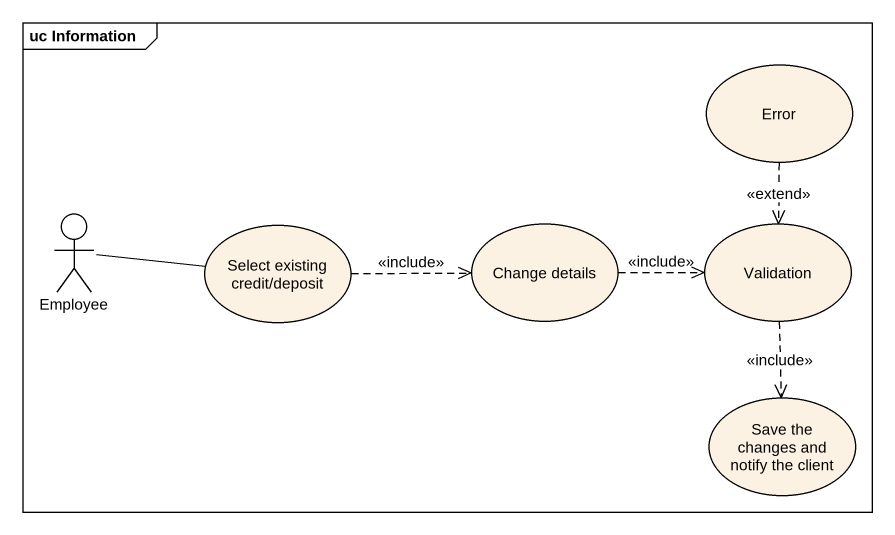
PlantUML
@startuml
mainframe uc Information
usecase Error
actor Employee
usecase "Select existing credit/deposit" as Select_existing_credit
usecase "Change details" as Change_details
usecase Validation
usecase "Save the changes and notify the client" as Save_the_changes_and_notify
Error ..> Validation : <<extend>>
Employee -right- Select_existing_credit
Select_existing_credit .right.> Change_details : <<include>>
Change_details .right.> Validation : <<include>>
Validation ..> Save_the_changes_and_notify : <<include>>
@enduml
